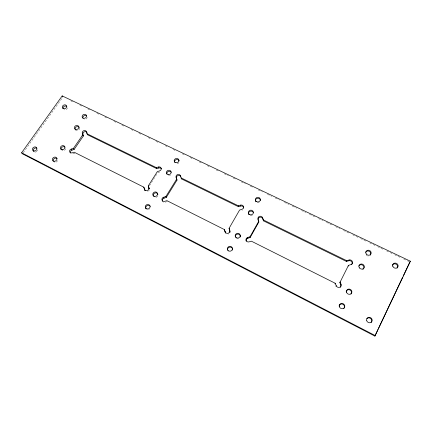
<?xml version="1.0" encoding="UTF-8"?>
<svg xmlns="http://www.w3.org/2000/svg" width="432" height="432" viewBox="0 0 432 432"><rect width="100%" height="100%" fill="white"/><g stroke="black" fill="none" stroke-linecap="round" stroke-linejoin="round"><path stroke-width="0.32" stroke-dasharray="2.16 1.62" d="M149.45 185.733L157.372 173.194M23.242 152.723L62.883 97.081M157.729 172.622L159.959 171.887A2.252 2.014 -21.1 0 0 160.969 171.31M74.876 153.241L72.776 153.857A2.209 1.89 -28.9 0 1 71.669 153.916M167.33 201.577L165.121 202.225A2.3 2.101 -22.9 0 1 163.399 202.09M70.799 100.845L72.625 101.709M79.931 105.181L81.756 106.051M87.842 108.945L89.667 109.809M96.973 113.281L98.798 114.151M104.884 117.04L106.715 117.909M114.016 121.381L115.841 122.251M121.932 125.14L124.972 126.587M131.063 129.481L132.889 130.351M138.974 133.24L142.02 134.687M148.106 137.581L149.931 138.451M156.017 141.34L159.062 142.787M165.148 145.681L166.973 146.551M173.059 149.44L176.105 150.887M182.191 153.781L185.236 155.228M190.107 157.54L193.147 158.987M199.238 161.881L202.279 163.328M207.149 165.64L210.195 167.087M216.281 169.981L219.321 171.428M224.192 173.74L228.452 175.765M233.323 178.081L236.369 179.528M241.24 181.84L245.5 183.865M250.366 186.181L253.411 187.623M258.282 189.94L262.543 191.965M267.413 194.281L271.674 196.306M275.324 198.04L279.585 200.065M284.456 202.381L288.716 204.406M292.367 206.14L296.627 208.165M301.498 210.476L305.759 212.501M309.415 214.24L314.89 216.842M318.541 218.576L322.807 220.601M326.457 222.34L331.933 224.942M335.588 226.676L339.849 228.701M343.499 230.44L348.98 233.042M352.631 234.776L358.112 237.379M360.542 238.54L366.023 241.142M369.673 242.876L375.154 245.479M377.59 246.64L383.065 249.242M386.721 250.976L392.197 253.579M394.632 254.74L401.328 257.92M403.763 259.076L409.239 261.679M228.863 233.831A2.371 2.241 -10.7 0 1 228.29 234.079M242.563 209.952A2.349 2.182 -6.9 0 1 242.006 210.195M149.218 189.95A2.279 2.057 -24.5 0 1 148.608 190.917M148.133 191.273A2.279 2.057 -24.5 0 1 147.582 191.506M178.918 162.583A2.381 2.133 -18 0 1 175.678 163.534M170.802 174.89A2.398 2.16 -19.9 0 1 170.305 175.262M169.733 175.505A2.398 2.16 -19.9 0 1 168.502 175.565M157.642 196.133A2.43 2.209 -23.8 0 1 154.348 197.105M149.278 209.536A2.452 2.236 -26.3 0 1 148.689 209.79M79.483 127.91A2.3 1.949 -26.8 0 1 78.268 130.243A2.3 1.949 -26.8 0 1 75.6 130.07M67.392 107.816A2.263 1.885 -26.3 0 1 66.145 109.577A2.263 1.885 -26.3 0 1 63.958 109.706M87.188 117.315A2.284 1.928 -25.4 0 1 84.256 119.405M37.708 149.888A2.333 1.96 -31.3 0 1 37.298 150.935M36.898 151.378A2.333 1.96 -31.3 0 1 34.69 152.026M57.532 160.623A2.354 2.003 -30.9 0 1 54.097 162.065M65.599 148.586A2.333 1.987 -29.4 0 1 64.314 150.444A2.333 1.987 -29.4 0 1 62.068 150.557M259.238 202.484A2.489 2.3 -3.2 0 1 256.748 202.586M252.293 215.363A2.506 2.338 -4.3 0 1 249.788 215.46M238.561 238.777A2.533 2.398 -7.5 0 1 236.633 238.604M368.366 255.992A2.711 2.473 22.3 0 1 367.664 255.933M366.995 255.701A2.711 2.473 22.3 0 1 366.401 255.323"/><path stroke-width="0.65" d="M334.967 283.916L335.216 283.262L251.402 241.186L249.097 241.866A2.408 2.284 -3.9 0 1 246.094 240.359A2.408 2.284 -3.9 0 1 247.698 237.497L250.063 236.709L258.746 221.26L258.039 219.127A2.387 2.23 -1.7 0 1 259.616 216.329A2.387 2.23 -1.7 0 1 262.597 217.787L263.461 220.833L346.469 261.436L348.835 260.739L349.142 260.005A2.56 2.365 22.4 0 1 352.393 261.592A2.56 2.365 22.4 0 1 350.892 264.578L348.451 265.399L339.881 282.571L340.745 284.909A2.581 2.414 26.6 0 1 340.303 287.296M335.956 286.319L336.209 285.676L335.216 283.262M346.469 261.436L346.766 260.701L349.142 260.005M339.881 282.571L340.151 281.912L341.021 284.261L340.745 284.909M348.149 266.117L348.451 265.399M374.89 336.096L410.4 261.23L62.181 95.904L21.6 152.798L22.464 153.814L374.89 336.096L378.043 329.411M378.616 328.196L402.683 277.16M403.261 275.945L409.563 262.575M246.191 241.148A2.398 2.279 -3.8 0 1 247.79 238.297L250.15 237.514L258.795 222.113L258.746 221.26M229.937 232.427A2.371 2.241 -10.7 0 0 229.91 231.26L229.09 228.296L239.571 210.076L241.893 209.304A2.354 2.192 -6.9 0 0 243.475 206.55A2.354 2.192 -6.9 0 0 240.548 205.124L238.297 205.783L181.138 177.908L181.467 178.88L238.421 206.685L240.667 206.026A2.349 2.182 -6.9 0 1 243.68 208.008M225.607 233.134A2.371 2.241 -10.7 0 1 225.358 232.6L224.408 229.576L166.941 200.675L164.727 201.323A2.311 2.106 -22.9 0 1 161.968 199.935A2.311 2.106 -22.9 0 1 163.631 197.246L165.904 196.49L176.65 179.14L176.089 177.152A2.279 2.057 -18.7 0 1 177.714 174.533A2.279 2.057 -18.7 0 1 180.463 175.867L180.792 176.85A2.268 2.052 -18.7 0 0 178.054 175.516A2.268 2.052 -18.7 0 0 176.44 178.13L176.996 180.112L166.293 197.408L164.025 198.164A2.3 2.101 -22.9 0 0 162.583 201.344M148.284 185.927L149.251 188.865L148.284 185.927L157.318 171.634L159.554 170.894A2.263 2.025 -21.1 0 0 161.19 168.302A2.263 2.025 -21.1 0 0 158.495 166.984L156.33 167.621L86.972 133.726L86.459 131.846A2.187 1.863 -26.5 0 0 83.965 130.631A2.187 1.863 -26.5 0 0 82.291 133.067L83.354 135.983L74.147 149.407L71.982 150.12A2.209 1.89 -28.9 0 0 70.448 153.063M145.093 190.642A2.279 2.057 -24.5 0 1 144.882 190.145L143.802 187.159L74.185 152.21L72.074 152.831A2.214 1.895 -28.9 0 1 69.574 151.573A2.214 1.895 -28.9 0 1 71.285 149.083L73.456 148.365L82.696 134.903M409.849 261.97L410.4 261.23M86.972 133.726L87.61 134.811L156.746 168.62L158.9 167.989A2.252 2.014 -21.1 0 1 161.379 168.82M263.428 219.974L346.766 260.701M21.6 152.798L375.316 335.632M71.285 149.083L71.982 150.12M73.456 148.365L74.147 149.407M82.291 133.067L83.354 135.983M62.181 95.904L62.651 96.692M143.802 187.159L144.882 190.145M163.631 197.246L164.025 198.164M165.904 196.49L166.293 197.408M156.33 167.621L156.746 168.62M158.495 166.984L158.9 167.989M262.597 217.787L263.461 220.833M176.089 177.152L176.44 178.13M176.65 179.14L176.996 180.112M225.164 232.049L224.408 229.576M258.093 219.985L258.795 222.113M180.463 175.867L181.467 178.88M229.09 228.296L229.91 231.26M238.297 205.783L238.421 206.685M240.548 205.124L240.667 206.026M247.698 237.497L247.79 238.297M250.063 236.709L250.15 237.514M348.835 260.739A2.549 2.354 22.5 0 1 351.648 264.649M82.944 134.152A2.176 1.858 -26.5 0 1 84.089 131.944A2.176 1.858 -26.5 0 1 86.616 132.106M86.924 132.484A2.176 1.858 -26.5 0 1 87.102 132.937M257.99 219.413A2.376 2.225 -1.6 0 1 262.634 218.651M174.598 162.275A2.381 2.133 -18 0 1 176.299 159.559A2.381 2.133 -18 0 1 179.167 160.936M166.849 174.096A2.398 2.16 -19.9 0 1 171.223 172.233M153.495 196.322A2.43 2.209 -23.8 0 1 154.732 193.077A2.43 2.209 -23.8 0 1 157.923 194.422M146.011 208.845A2.452 2.236 -26.3 0 1 146.988 205.702A2.452 2.236 -26.3 0 1 150.25 206.388M75.098 129.195A2.3 1.949 -26.8 0 1 76.588 126.738A2.3 1.949 -26.8 0 1 79.299 127.44M63.05 108.578A2.263 1.885 -26.3 0 1 64.265 106.315A2.263 1.885 -26.3 0 1 66.874 106.472M82.793 118.082A2.284 1.928 -25.4 0 1 83.997 115.787A2.284 1.928 -25.4 0 1 86.648 115.949M33.745 151.546A2.333 1.96 -31.3 0 1 33.847 148.84A2.333 1.96 -31.3 0 1 36.779 148.16M53.341 161.341A2.354 2.003 -30.9 0 1 54.178 158.598A2.354 2.003 -30.9 0 1 57.132 158.625M61.312 149.845A2.333 1.987 -29.4 0 1 62.127 147.134A2.333 1.987 -29.4 0 1 65.065 147.155M255.803 201.782A2.489 2.3 -3.2 0 1 255.533 201.236M255.425 200.648A2.489 2.3 -3.2 0 1 257.818 198.245A2.489 2.3 -3.2 0 1 260.399 200.432M248.843 214.645A2.506 2.338 -4.3 0 1 248.573 214.088M248.465 213.489A2.506 2.338 -4.3 0 1 253.363 212.684M235.418 237.19A2.533 2.398 -7.5 0 1 237.778 234.085A2.533 2.398 -7.5 0 1 240.305 237.006M227.626 250.236A2.543 2.435 -10.4 0 1 230.013 247.088A2.543 2.435 -10.4 0 1 232.535 250.063M365.65 252.31A2.711 2.473 22.3 0 1 369.506 251.44A2.711 2.473 22.3 0 1 370.175 255.193M363.344 269.001A2.732 2.511 24.3 0 1 362.831 269.422M358.808 266.058A2.732 2.511 24.3 0 1 362.378 265.01A2.732 2.511 24.3 0 1 363.717 268.456M346.167 291.713A2.765 2.576 28.9 0 1 349.99 290.012A2.765 2.576 28.9 0 1 350.941 294.116M339.061 306.023A2.786 2.614 32.3 0 1 342.916 304.306A2.786 2.614 32.3 0 1 343.856 308.475M392.402 265.162A2.781 2.506 26.1 0 1 396.306 264.287A2.781 2.506 26.1 0 1 397.051 268.115M366.822 318.692A2.867 2.641 35.9 0 1 370.748 318.6A2.867 2.641 35.9 0 1 371.153 322.445M148.802 187.925A2.29 2.063 -24.5 0 1 147.134 190.571A2.29 2.063 -24.5 0 1 144.423 189.211M341.021 284.261A2.592 2.419 26.5 0 1 339.487 287.323A2.592 2.419 26.5 0 1 336.209 285.676M229.748 230.44A2.381 2.252 -10.8 0 1 228.128 233.269A2.381 2.252 -10.8 0 1 225.18 231.784M83.614 118.282A2.29 1.933 -25.4 0 0 86.519 115.673A2.29 1.933 -25.4 0 0 82.868 114.998A2.29 1.933 -25.4 0 0 83.614 118.282M392.855 266.398A2.792 2.511 26 0 0 397.553 267.397A2.792 2.511 26 0 0 395.793 263.142A2.792 2.511 26 0 0 392.855 266.398M34.441 151.043A2.344 1.966 -31.3 0 0 36.704 147.836A2.344 1.966 -31.3 0 0 32.832 148.046A2.344 1.966 -31.3 0 0 34.441 151.043M359.419 267.899A2.743 2.516 24.2 0 0 364.084 267.748A2.743 2.516 24.2 0 0 361.352 263.99A2.743 2.516 24.2 0 0 359.419 267.899M366.768 320.825A2.878 2.651 35.8 0 0 371.558 321.932A2.878 2.651 35.8 0 0 369.83 317.396A2.878 2.651 35.8 0 0 366.768 320.825M228.679 250.927A2.554 2.441 -10.4 0 0 232.459 248.67A2.554 2.441 -10.4 0 0 228.582 246.694A2.554 2.441 -10.4 0 0 228.679 250.927M63.769 108.729A2.268 1.885 -26.3 0 0 66.668 106.159A2.268 1.885 -26.3 0 0 63.077 105.5A2.268 1.885 -26.3 0 0 63.769 108.729M54.443 161.293A2.36 2.009 -30.9 0 0 56.7 158.031A2.36 2.009 -30.9 0 0 52.774 158.236A2.36 2.009 -30.9 0 0 54.443 161.293M146.988 208.969A2.457 2.241 -26.3 0 0 150.028 206.042A2.457 2.241 -26.3 0 0 146.016 205.2A2.457 2.241 -26.3 0 0 146.988 208.969M256.694 201.674A2.5 2.311 -3.3 0 0 260.356 199.508A2.5 2.311 -3.3 0 0 256.527 197.678A2.5 2.311 -3.3 0 0 256.694 201.674M175.91 162.702A2.392 2.138 -18 0 0 178.837 159.905A2.392 2.138 -18 0 0 174.884 159.143A2.392 2.138 -18 0 0 175.91 162.702M366.293 254.059A2.722 2.484 22.2 0 0 370.931 253.897A2.722 2.484 22.2 0 0 368.199 250.204A2.722 2.484 22.2 0 0 366.293 254.059M339.455 306.839A2.803 2.619 32.2 0 0 344.147 307.913A2.803 2.619 32.2 0 0 342.517 303.475A2.803 2.619 32.2 0 0 339.455 306.839M249.712 214.591A2.516 2.344 -4.4 0 0 253.4 212.398A2.516 2.344 -4.4 0 0 249.561 210.53A2.516 2.344 -4.4 0 0 249.712 214.591M236.504 237.811A2.538 2.408 -7.5 0 0 240.251 235.58A2.538 2.408 -7.5 0 0 236.385 233.642A2.538 2.408 -7.5 0 0 236.504 237.811M62.44 149.742A2.344 1.993 -29.3 0 0 64.665 146.524A2.344 1.993 -29.3 0 0 60.761 146.734A2.344 1.993 -29.3 0 0 62.44 149.742M75.892 129.449A2.306 1.955 -26.7 0 0 78.824 126.814A2.306 1.955 -26.7 0 0 75.157 126.117A2.306 1.955 -26.7 0 0 75.892 129.449M346.594 292.453A2.781 2.587 28.8 0 0 351.259 293.495A2.781 2.587 28.8 0 0 349.623 289.132A2.781 2.587 28.8 0 0 346.594 292.453M154.499 196.387A2.441 2.214 -23.8 0 0 157.507 193.498A2.441 2.214 -23.8 0 0 153.511 192.677A2.441 2.214 -23.8 0 0 154.499 196.387M168.134 174.582A2.408 2.165 -19.9 0 0 171.088 171.758A2.408 2.165 -19.9 0 0 167.125 170.969A2.408 2.165 -19.9 0 0 168.134 174.582"/></g></svg>
